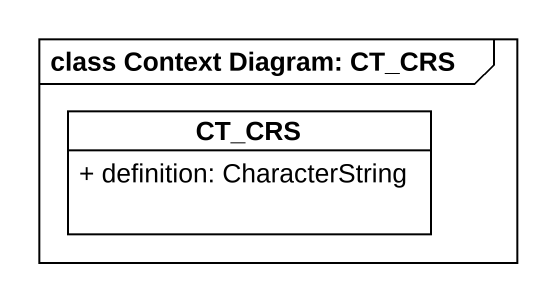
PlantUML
@startuml
mainframe class Context Diagram: CT_CRS
hide circle
hide empty members
skinparam classAttributeIconSize 0
class CT_CRS {
  + definition: CharacterString
}
@enduml
